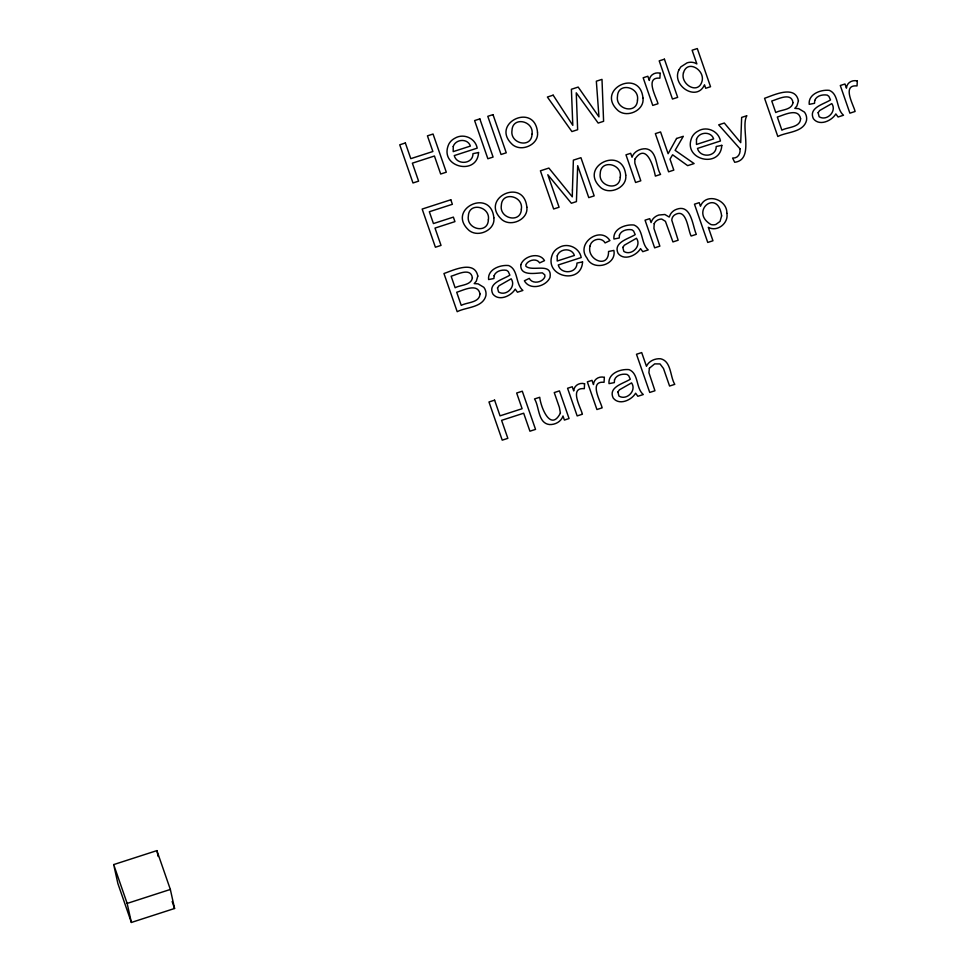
<?xml version="1.0" encoding="UTF-8"?>
<svg xmlns="http://www.w3.org/2000/svg" width="971" height="971" viewBox="0 0 971 971"><rect width="100%" height="100%" fill="white"/><g stroke="black" fill="none" stroke-linecap="round" stroke-linejoin="round"><path stroke-width="1.46" d="M113.68 864.591L156.877 850.62L170.35 889.448L174.574 908.48L131.376 922.45L117.904 883.622L113.68 864.591L127.152 903.418L131.376 922.45M127.152 903.418L170.35 889.448M172.158 901.549L174.574 908.48M156.877 850.62L158.176 856.483M726.878 213.341C728.82 223.184 717.168 232.409 708.284 227.299L712.957 240.759L707.75 242.447L694.471 204.189L699.217 202.66L700.467 206.253C705.796 192.258 727.34 199.249 726.878 213.341M493.851 217.82C495.137 227.02 485.646 233.635 477.234 233.368A13.594 12.283 -12.5 0 1 469.199 230.552C445.398 209.433 490.841 187.233 493.851 217.82M526.84 207.151C528.127 216.351 518.635 222.966 510.224 222.687A13.594 12.283 -12.5 0 1 502.189 219.883C478.387 198.764 523.83 176.552 526.84 207.151M537.497 132.19C538.784 141.39 529.292 148.005 520.881 147.738A13.594 12.283 -12.5 0 1 512.846 144.922C489.044 123.803 534.487 101.603 537.497 132.19M625.749 175.156C627.023 184.369 617.544 190.984 609.12 190.704A13.594 12.283 -12.5 0 1 601.098 187.901C577.284 166.769 622.727 144.57 625.749 175.156M642.972 98.071C644.259 107.271 634.767 113.886 626.356 113.619A13.594 12.283 -12.5 0 1 618.321 110.815C594.519 89.684 639.962 67.485 642.972 98.071M572.429 190L572.295 196.846L548.87 168.068L540.41 170.811L553.652 208.983L559.078 207.236L547.802 174.731L571.361 203.255L576.422 201.616L577.684 165.677L588.766 197.623L594.179 195.875L580.937 157.703L573.375 160.142L572.429 190M478.557 152.52C477.271 176.419 438.394 167.024 448.772 144.23A13.74 12.417 -12.5 0 1 454.853 138.246C463.47 132.954 475.389 138.149 477.198 148.15L454.258 155.578C456.71 165.41 473.156 164.281 472.962 153.673L478.557 152.52M582.564 261.915C581.277 285.802 542.401 276.407 552.778 253.613A13.74 12.417 -12.5 0 1 558.859 247.629C567.477 242.337 579.396 247.544 581.204 257.546L558.264 264.962C560.716 274.793 577.162 273.664 576.968 263.056L582.564 261.915M721.805 145.359C720.531 169.257 681.654 159.851 692.02 137.057A13.74 12.417 -12.5 0 1 698.1 131.073C706.718 125.781 718.637 130.988 720.446 140.989L697.506 148.405C699.957 158.237 716.416 157.12 716.21 146.5L721.805 145.359M683.463 72.813C680.076 84.113 697.882 95.207 701.96 81.54C705.456 70.167 687.407 58.952 683.463 72.813M739.975 148.781C740.776 153.612 737.948 158.504 732.595 158.055L734.695 162.278C754.758 159.839 740.23 126.788 746.869 115.731L741.65 117.418L740.715 142.664L724.305 123.026L718.686 124.846L739.975 148.781M584.591 383.739L584.299 388.667C568.569 387.174 581.18 408.39 582.382 414.229L577.162 415.916L567.574 388.266L572.259 386.749L573.715 390.937C574.019 385.438 579.529 382.295 584.591 383.739M604.35 377.355L604.059 382.283C588.329 380.79 600.94 402.006 602.141 407.844L596.922 409.531L587.321 381.87L592.019 380.353L593.475 384.552C593.767 379.054 599.289 375.911 604.35 377.355M660.183 73.238L659.892 78.178C644.161 76.673 656.772 97.901 657.974 103.727L652.755 105.414L643.154 77.765L647.851 76.248L649.308 80.435C649.599 74.937 655.122 71.805 660.183 73.238M721.623 215.89L720.033 221.437L715.894 224.435A7.477 6.761 -12.5 0 1 710.845 224.471C689.058 211.447 717.982 187.67 721.623 215.89M857.32 80.994L857.029 85.921C841.299 84.428 853.897 105.645 855.099 111.483L849.892 113.17L840.291 85.509L844.988 83.992L846.445 88.191C846.736 82.693 852.259 79.549 857.32 80.994M479.99 293.922C479.638 302.916 466.954 302.187 461.249 305.38L456.698 292.247C463.131 290.402 477.768 282.5 479.99 293.922M800.602 118.705C800.262 127.699 787.566 126.97 781.873 130.163L777.322 117.03C783.755 115.185 798.393 107.283 800.602 118.705M590.052 246.003C586.278 259.73 608.853 269.477 608.55 251.477L613.878 250.421C616.876 265.241 592.759 271.625 587.006 258.08C575.402 243.49 600.309 225.551 609.922 240.577L605.091 242.92C601.547 236.523 591.193 239.218 590.052 246.003M494.13 275.691L493.923 278.531L488.607 279.551C487.466 269.27 500.271 264.622 508.683 265.556C518.478 269.477 515.322 284.163 522.896 290.45L517.458 292.21L515.225 289.127C511.074 296.167 498.706 301.714 492.783 293.922C487.551 282.877 503.281 279.43 509.884 275.133L508.27 271.577L506.607 270.339C502.104 269.465 495.817 270.909 494.13 275.691M619.437 235.152L619.243 237.992L613.927 239.024C612.786 228.731 625.591 224.095 634.002 225.029C643.797 228.938 640.642 243.624 648.215 249.911L642.766 251.671L640.544 248.6C636.393 255.628 624.025 261.175 618.102 253.382C612.871 242.349 628.601 238.89 635.204 234.606L633.59 231.049L631.927 229.811C627.424 228.938 621.124 230.382 619.437 235.152M614.522 379.77L614.327 382.61L609.011 383.63C607.87 373.35 620.675 368.713 629.087 369.648C638.882 373.556 635.726 388.242 643.3 394.529L637.85 396.289L635.629 393.219C631.478 400.246 619.11 405.793 613.187 398.001C607.955 386.956 623.685 383.509 630.288 379.212L628.674 375.656L627.011 374.418C622.508 373.544 616.209 374.988 614.522 379.77M814.742 100.474L814.535 103.314L809.219 104.334C808.078 94.053 820.896 89.417 829.295 90.352C839.09 94.26 835.934 108.946 843.52 115.233L838.07 116.993L835.849 113.923C831.698 120.95 819.318 126.497 813.395 118.705C808.163 107.66 823.906 104.213 830.508 99.916L828.894 96.36L827.231 95.122C822.716 94.248 816.429 95.692 814.742 100.474M520.82 264.719C519.849 276.468 535.239 273.045 542.388 272.875L544.792 274.878L544.925 276.674C542.765 282.585 532.399 284.564 529.28 278.386L524.376 280.789C529.802 290.754 545.993 286.627 549.987 277.56C552.669 261.721 532.521 272.123 525.918 266.272L525.833 264.804C528.006 260.094 536.623 257.788 539.633 262.91L544.513 260.629C539.427 251.61 523.745 255.98 520.82 264.719M488.364 219.822C487.94 234.387 466.104 229.435 468.35 216.035C468.884 201.604 490.573 206.507 488.364 219.822M521.366 209.153C520.929 223.718 499.106 218.754 501.339 205.367C501.873 190.935 523.563 195.826 521.366 209.153M532.011 134.192C531.586 148.757 509.763 143.805 511.996 130.405C512.53 115.974 534.22 120.865 532.011 134.192M620.263 177.171C619.826 191.724 598.002 186.772 600.236 173.372C600.77 158.941 622.472 163.844 620.263 177.171M637.486 100.086C637.061 114.639 615.238 109.687 617.471 96.287C618.005 81.855 639.695 86.759 637.486 100.086M634.816 159.208L634.852 163.201L640.799 180.8L635.58 182.487L625.979 154.826L630.677 153.309L632.036 157.241C633.82 151.561 640.023 148.587 645.679 148.769C657.379 150.153 655.631 166.878 660.583 174.404L655.364 176.091C653.495 166.721 646.577 141.984 634.816 159.208M477.805 276.08L476.3 281.214L474.224 283.593L478.108 283.872L483.825 287.307A13.072 11.81 -12.5 0 1 485.901 295.645C482.793 307.831 466.104 307.006 457.195 311.691L443.953 273.519C453.069 270.375 474.588 259.779 477.805 276.08M798.429 100.863L796.912 105.997L794.836 108.388L798.72 108.655L804.449 112.102A13.072 11.81 -12.5 0 1 806.513 120.44C803.405 132.614 786.716 131.789 777.82 136.486L764.565 98.302C773.681 95.158 795.213 84.562 798.429 100.863M497.504 287.926L498.548 291.98C506.085 296.786 516.596 286.579 511.159 278.811L499.033 285.741L497.504 287.926M622.824 247.399L623.868 251.44C631.405 256.259 641.916 246.051 636.478 238.271L624.353 245.202L622.824 247.399M617.908 392.005L618.952 396.059C626.489 400.865 637 390.67 631.563 382.89L619.437 389.82L617.908 392.005M818.128 112.709L819.16 116.763C826.709 121.569 837.22 111.374 831.783 103.594L819.658 110.524L818.128 112.709M472.392 277.888C471.117 285.535 460.4 284.77 455.132 287.744L451.139 276.213C457.098 274.562 470.801 266.952 472.392 277.888M793.004 102.671C791.741 110.318 781.012 109.553 775.756 112.527L771.751 100.996C777.71 99.345 791.426 91.735 793.004 102.671M453.226 146.5L453.202 151.634L470.389 146.075C467.828 138.088 455.605 138.974 453.226 146.5M557.233 255.883L557.208 261.017L574.395 255.458C571.834 247.471 559.612 248.358 557.233 255.883M696.486 139.326L696.462 144.461L713.636 138.902C711.075 130.915 698.853 131.813 696.486 139.326M654.199 223.621L653.932 228.391L659.867 246.149L654.648 247.836L645.047 220.174L649.72 218.669L651.056 222.553L652.111 220.174A11.373 10.268 -12.5 0 1 658.823 215.028L664.868 214.494L669.201 217.055L670.427 214.3A11.082 10.013 -12.5 0 1 677.018 209.141C691.498 204.153 692.59 226.377 696.328 234.351L691.146 236.026C687.735 229.981 686.922 207.078 674.469 215.028A7.076 6.396 -12.5 0 0 671.823 220.308L678.146 240.238L672.927 241.925L665.426 221.315L661.7 219.045A7.974 7.21 -12.5 0 0 655.364 221.825L654.199 223.621M678.887 69.948C671.252 85.618 696.875 102.234 704.497 84.805L705.711 88.288L710.541 86.722L697.299 48.55L692.117 50.225L696.862 63.928L694.775 62.897A10.766 9.722 -12.5 0 0 687.055 62.872L680.817 66.89L678.887 69.948M560.401 413.076C550.678 432.253 540.835 407.432 539.73 397.273L534.511 398.947C539.427 406.473 537.74 423.162 549.44 424.545C555.145 424.861 561.202 421.657 562.986 415.989L564.394 420.055L569.055 418.537L559.454 390.888L554.247 392.575L559.381 407.395L560.401 413.076M649.381 368.215L648.907 372.658L654.952 390.755L649.733 392.442L636.49 354.269L641.697 352.582L646.455 366.285C648.883 360.945 655.061 358.275 660.705 358.785C671.531 361.418 669.978 376.663 674.784 384.346L669.577 386.033L663.496 368.507L660.025 363.931L654.672 363.882L649.381 368.215M676.569 138.477L668.121 153.709L660.571 131.947L655.352 133.634L668.606 171.806L673.813 170.119L670.014 159.159L672.587 154.79L687.662 165.64L694.095 163.565L675.112 150.347L683.317 136.292L676.569 138.477M405.356 142.98L399.736 144.8L412.978 182.973L418.598 181.152L412.359 163.164L434.438 156.015L440.676 174.015L446.296 172.195L433.054 134.022L427.434 135.843L432.872 151.512L410.794 158.661L405.356 142.98M479.832 118.887L474.613 120.574L487.867 158.746L493.086 157.071L479.832 118.887M493.013 114.627L487.794 116.314L501.048 154.486L506.255 152.799L493.013 114.627M553.154 95.17L547.389 97.039L571.907 131.571L577.636 129.713L576.252 92.828L598.172 123.074L603.598 121.314L601.996 79.379L596.34 81.2L598.961 116.884L578.182 87.074L571.397 89.271L572.805 125.344L553.154 95.17M664.419 59.182L659.2 60.87L672.454 99.042L677.673 97.367L664.419 59.182M450.811 199.783L422.167 209.056L435.409 247.229L441.028 245.408L435.008 228.076L454.938 221.619L453.372 217.116L433.442 223.561L429.34 211.739L452.377 204.298L450.811 199.783M494.603 400.161L488.971 401.982L502.225 440.154L507.845 438.346L501.594 420.346L523.672 413.209L529.923 431.197L535.543 429.388L522.289 391.204L516.669 393.024L522.107 408.706L500.041 415.843L494.603 400.161"/></g></svg>
